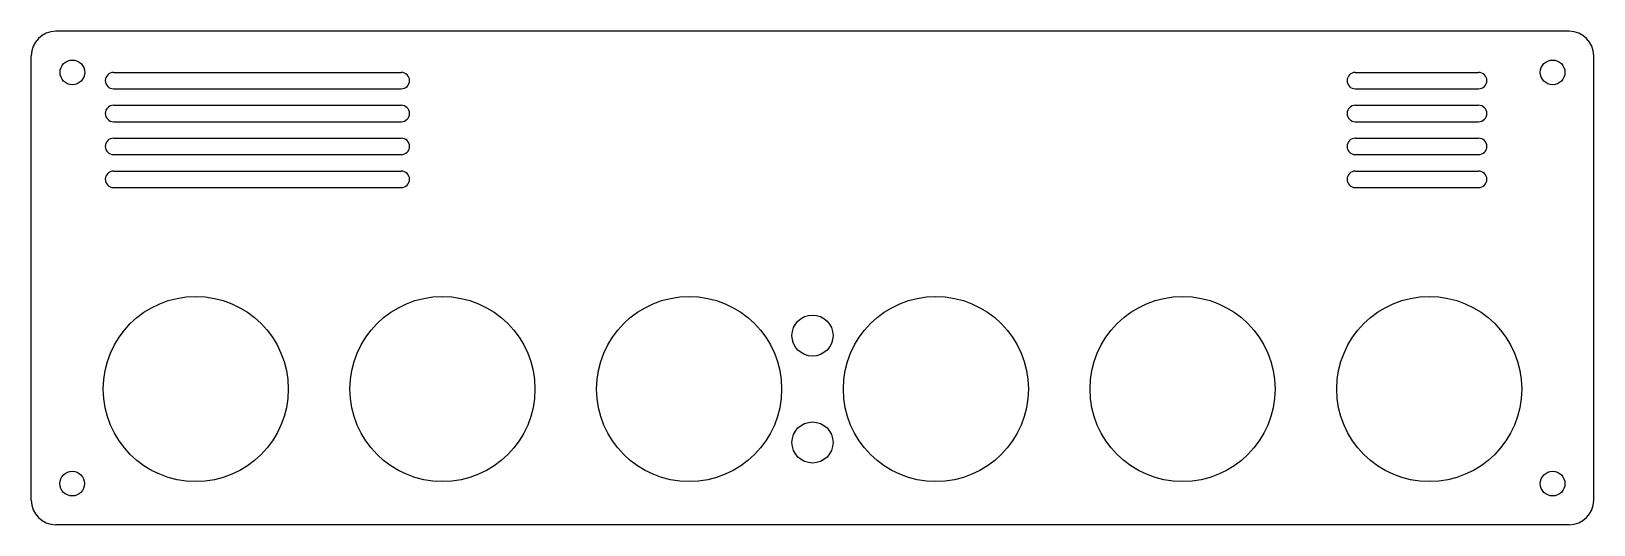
# Model space of a CAD drawing. Header units: millimetres. Extents: x -20 to 170, y -16 to 44.
import ezdxf

# ---------------------------------------------------------------- set-up
doc = ezdxf.new("R2010")
doc.units = ezdxf.units.MM

# ---------------------------------------------------------------- blocks, each defined once
blk = doc.blocks.new('*U1')
at = {"color": 7, "linetype": 'Continuous'}
for p, q in [((-17.5, 1), (17.5, 1)), ((-17.5, 1), (17.5, 1)), ((-17.5, -1), (17.5, -1))]:
    blk.add_line(p, q, dxfattribs=at)
for centre, start, end in [((-17.5, 0), 90, 270), ((17.5, 0), 270, 90)]:
    blk.add_arc(centre, 1, start, end)
blk = doc.blocks.new('*U2')
at = {"color": 0, "linetype": 'ByBlock', "lineweight": -2}
for p in [(0, 0), (0, -4), (0, -8), (0, -12)]:
    blk.add_blockref('*U1', p, dxfattribs=at)
blk = doc.blocks.new('*U3')
at = {"color": 7, "linetype": 'Continuous'}
for p, q in [((-7.5, 1), (7.5, 1)), ((-7.5, -1), (7.5, -1))]:
    blk.add_line(p, q, dxfattribs=at)
for centre, start, end in [((-7.5, 0), 90, 270), ((7.5, 0), 270, 90)]:
    blk.add_arc(centre, 1, start, end)
blk = doc.blocks.new('*U4')
at = {"color": 0, "linetype": 'ByBlock', "lineweight": -2}
for p in [(0, 0), (0, -4), (0, -8), (0, -12)]:
    blk.add_blockref('*U3', p, dxfattribs=at)

msp = doc.modelspace()

# ---------------------------------------------------------------- linework, layer by layer
for p, q in [((167, 43.5), (-17, 43.5)), ((-20, -13.5), (-20, 40.5)), ((170, -13.5), (170, 40.5)), ((167, -16.5), (-17, -16.5))]:
    msp.add_line(p, q)
at = {"color": 7, "linetype": 'Continuous'}
for centre, radius in [((-15, 38.5), 1.5), ((0, 0), 11.25), ((30, 0), 11.25), ((60, 0), 11.25), ((90, 0), 11.25), ((120, 0), 11.25), ((150, 0), 11.25), ((75, 6.5), 2.5), ((75, -6.5), 2.5), ((-15.02, -11.5), 1.5), ((165, -11.5), 1.5)]:
    msp.add_circle(centre, radius, dxfattribs=at)
msp.add_circle((165, 38.5), 1.5)
for centre, start, end in [((-17, 40.5), 90, 180), ((167, 40.5), 0, 90), ((-17, -13.5), 180, 270), ((167, -13.5), 270, 0)]:
    msp.add_arc(centre, 3, start, end)

# ---------------------------------------------------------------- block references
for name, p in [('*U2', (7.5, 37.5)), ('*U4', (148.5, 37.5))]:
    msp.add_blockref(name, p)

doc.saveas('drawing.dxf')
